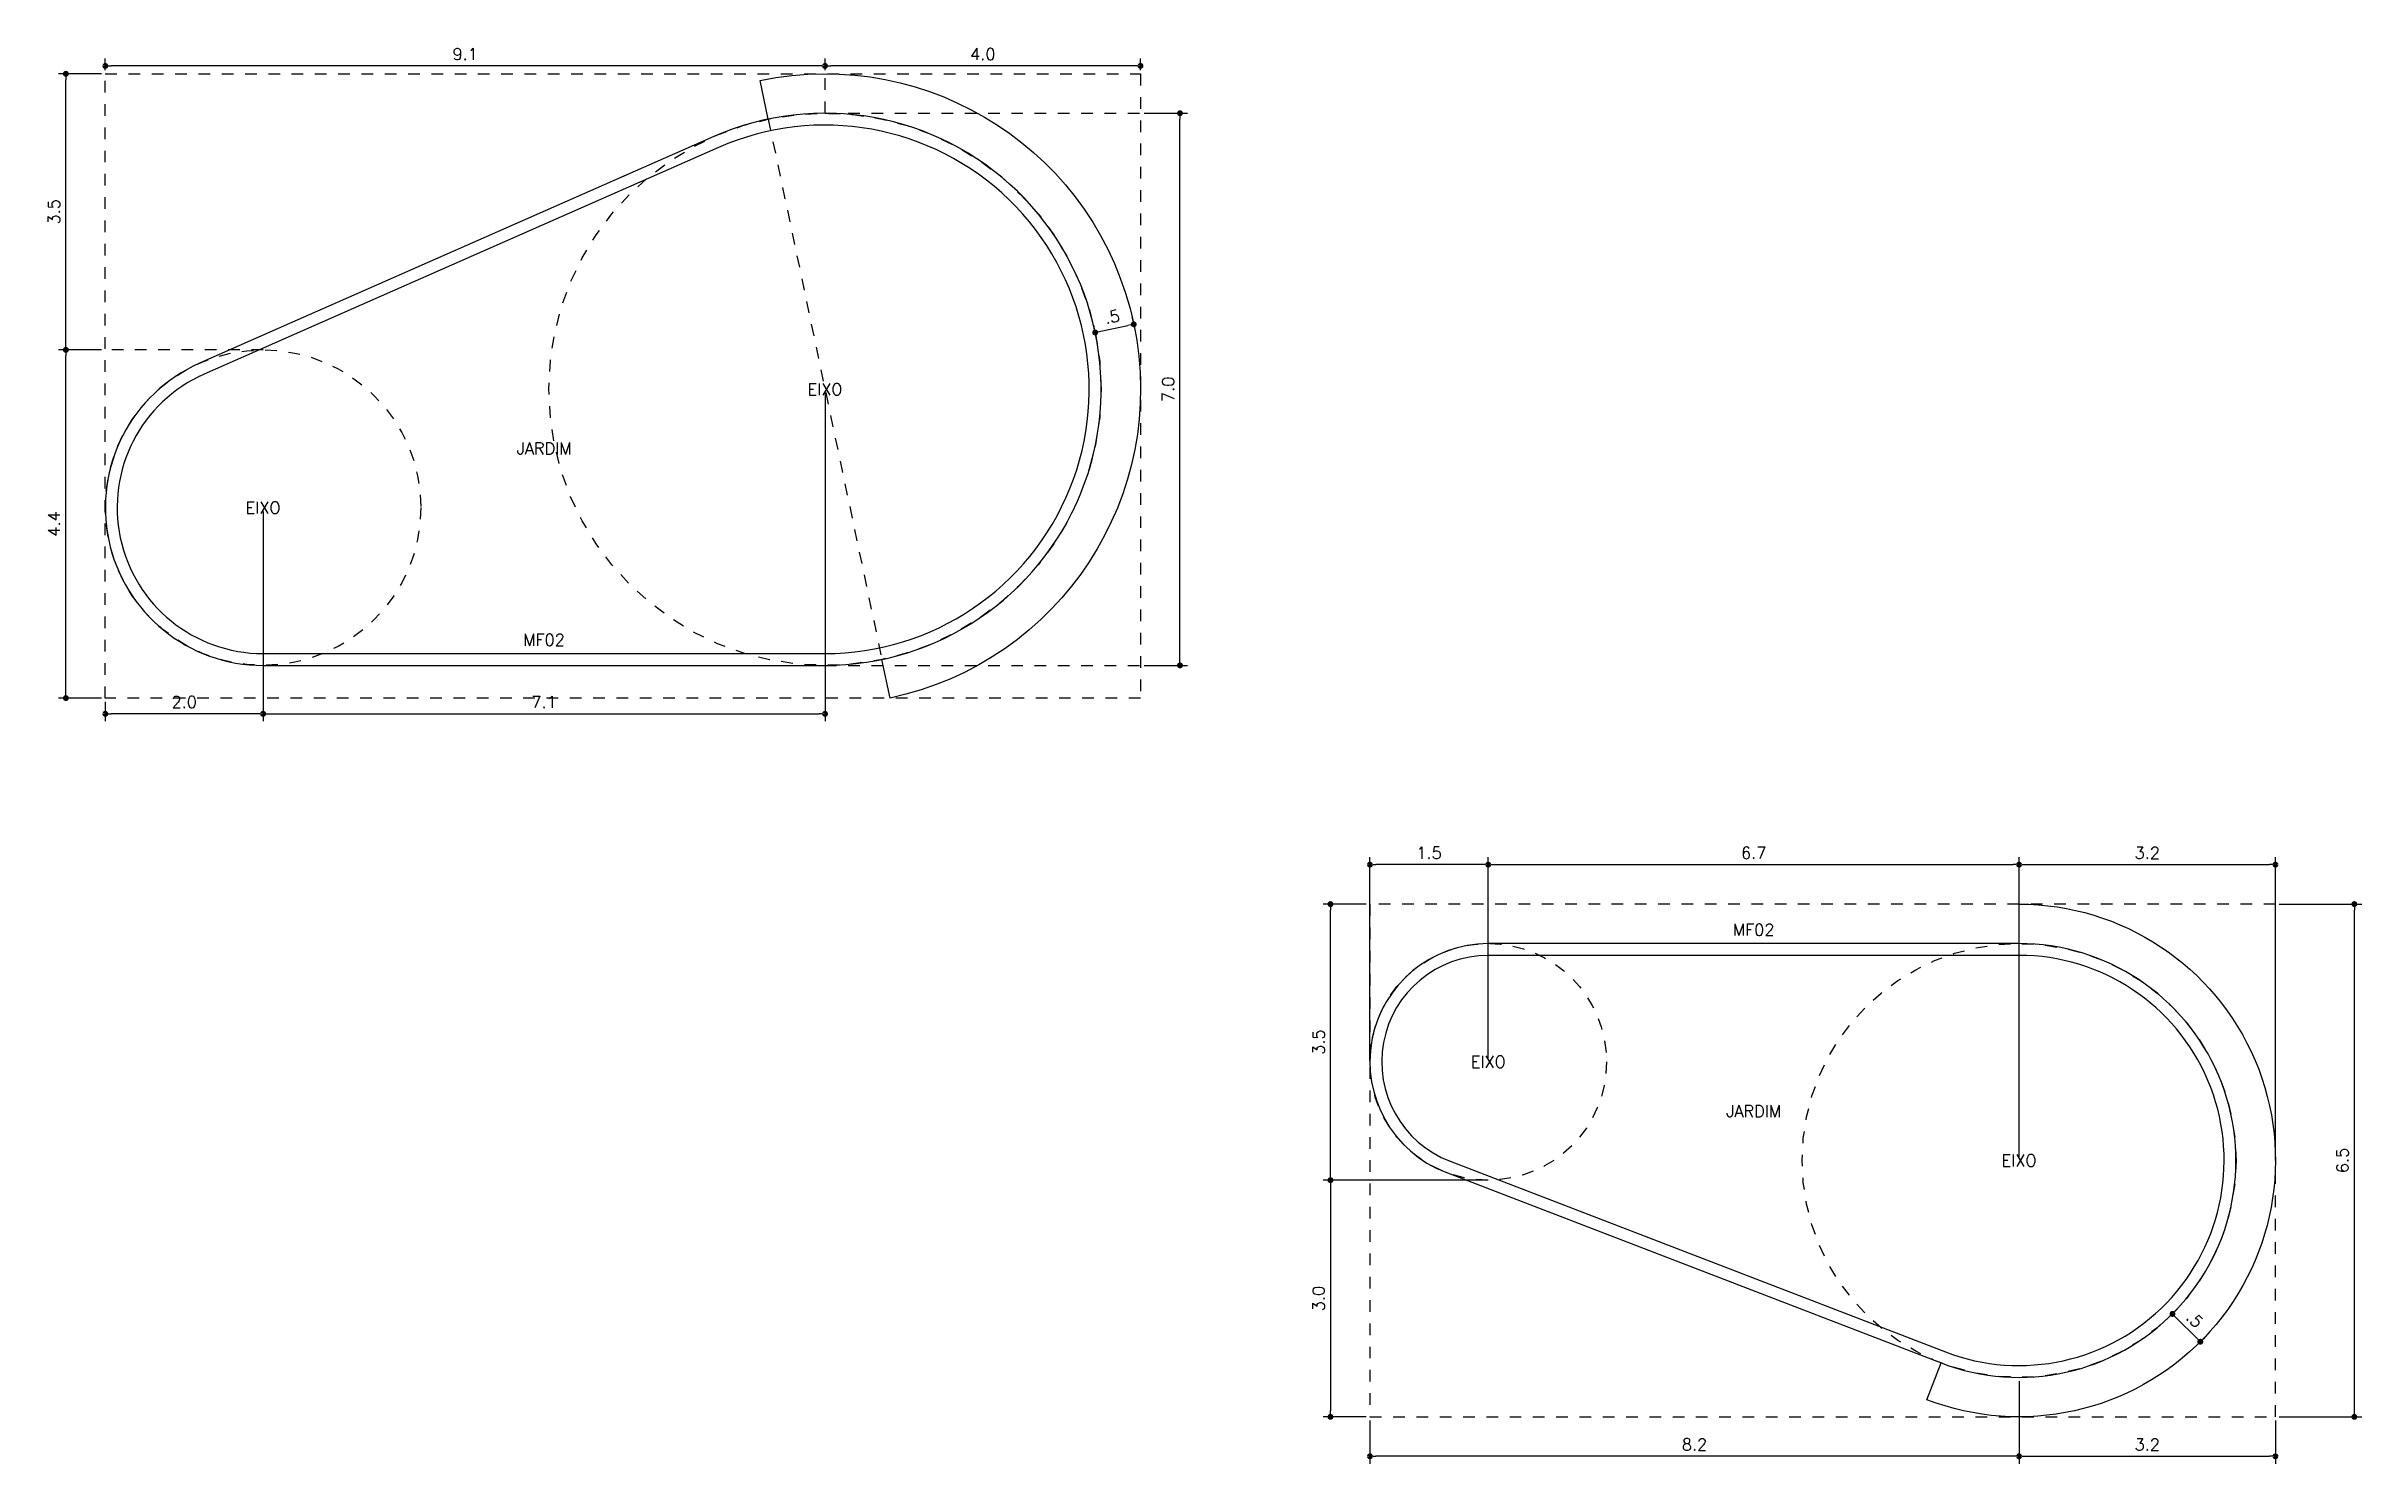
# Model space of a CAD drawing. Extents: x 387222 to 388513, y 9633222 to 9634061.
# Drawn here: x 387690.56 to 387719.91, y 9633445.1 to 9633463.07 of the extents above; entities that cross this region are included whole.
import ezdxf
from ezdxf.enums import TextEntityAlignment as Align

# ---------------------------------------------------------------- set-up
doc = ezdxf.new("R2010")
doc.units = 0
doc.header["$LTSCALE"] = 0.049213
doc.header["$PDSIZE"] = -2.5
doc.linetypes.add('ACAD_PROJEÇÃO', pattern=[0.2, 0.1, -0.1])
doc.layers.get('Defpoints').update_dxf_attribs({"color": 8})
for name, color, linetype in [('AI-Cotas', 12, 'Continuous'), ('AI-Texto', 2, 'Continuous'), ('BANCO', 2, 'Continuous'), ('MEIO-FIO', 3, 'Continuous'), ('PROJEÇÃO', 8, 'ACAD_PROJEÇÃO')]:
    doc.layers.add(name, color=color, linetype=linetype)
doc.styles.add('RS75', font='romans.shx', dxfattribs={"height": 0.15})
doc.dimstyles.new('Cota 75', dxfattribs={"dimscale": 0.075, "dimtxt": 0.15, "dimasz": 1, "dimexe": 1.25, "dimexo": 0.625, "dimgap": 1, "dimtad": 1, "dimzin": 4, "dimdsep": 46, "dimtxsty": 'RS75', "dimblk": 'DOT', "dimcen": 0.1, "dimclrt": 2, "dimadec": 0, "dimazin": 0, "dimtfac": 1, "dimtix": 1, "dimtmove": 0, "dimatfit": 3, "dimldrblk": 'DOT', "dimfxl": 1, "dimarcsym": 0})

# ---------------------------------------------------------------- blocks, each defined once
blk = doc.blocks.new('_Dot')
at = {"color": 0, "linetype": 'ByBlock', "lineweight": -2}
blk.add_line((-0.5, 0), (-1, 0), dxfattribs=at)
at = {"color": 0, "linetype": 'ByBlock', "const_width": 0.5}
blk.add_lwpolyline([(-0.25, 0, 1), (0.25, 0, 1)], format="xyb", close=True, dxfattribs=at)
blk = doc.blocks.new('*D103')
at = {"layer": 'AI-Cotas', "color": 0, "lineweight": -2, "transparency": 16777216}
for p, q in [((387693.306, 9633457.171), (387693.306, 9633454.51)), ((387691.306, 9633454.757), (387691.306, 9633454.51)), ((387693.231, 9633454.604), (387691.381, 9633454.604))]:
    blk.add_line(p, q, dxfattribs=at)
at = {"layer": 'Defpoints', "color": 0, "transparency": 16777216}
for p in [(387693.306, 9633457.218), (387691.306, 9633454.804), (387691.306, 9633454.604)]:
    blk.add_point(p, dxfattribs=at)
at = {"layer": 'AI-Cotas', "color": 0, "lineweight": -2, "transparency": 16777216, "xscale": 0.075, "yscale": 0.075, "zscale": 0.075, "rotation": 180}
blk.add_blockref('_Dot', (387691.306, 9633454.604), dxfattribs=at)
at = {"layer": 'AI-Cotas', "color": 0, "lineweight": -2, "transparency": 16777216, "xscale": 0.075, "yscale": 0.075, "zscale": 0.075}
blk.add_blockref('_Dot', (387693.306, 9633454.604), dxfattribs=at)
at = {"layer": 'AI-Cotas', "color": 2, "transparency": 16777216, "insert": (387692.306, 9633454.754), "char_height": 0.15, "attachment_point": 5, "style": 'RS75'}
blk.add_mtext('2.0', dxfattribs=at)
blk = doc.blocks.new('*D101')
at = {"layer": 'AI-Cotas', "color": 0, "lineweight": -2, "transparency": 16777216}
for p, q in [((387700.43, 9633458.671), (387700.43, 9633454.51)), ((387693.306, 9633457.171), (387693.306, 9633454.51)), ((387693.381, 9633454.604), (387700.355, 9633454.604))]:
    blk.add_line(p, q, dxfattribs=at)
at = {"layer": 'Defpoints', "color": 0, "transparency": 16777216}
for p in [(387700.43, 9633458.718), (387693.306, 9633457.218), (387700.43, 9633454.604)]:
    blk.add_point(p, dxfattribs=at)
at = {"layer": 'AI-Cotas', "color": 0, "lineweight": -2, "transparency": 16777216, "xscale": 0.075, "yscale": 0.075, "zscale": 0.075, "rotation": 180}
blk.add_blockref('_Dot', (387693.306, 9633454.604), dxfattribs=at)
at = {"layer": 'AI-Cotas', "color": 0, "lineweight": -2, "transparency": 16777216, "xscale": 0.075, "yscale": 0.075, "zscale": 0.075}
blk.add_blockref('_Dot', (387700.43, 9633454.604), dxfattribs=at)
at = {"layer": 'AI-Cotas', "color": 2, "transparency": 16777216, "insert": (387696.868, 9633454.754), "char_height": 0.15, "attachment_point": 5, "style": 'RS75'}
blk.add_mtext('7.1', dxfattribs=at)
blk = doc.blocks.new('*D104')
at = {"layer": 'AI-Cotas', "color": 0, "lineweight": -2, "transparency": 16777216}
for p, q in [((387703.845, 9633459.485), (387703.836, 9633459.531)), ((387703.928, 9633459.454), (387704.271, 9633459.526)), ((387704.335, 9633459.588), (387704.325, 9633459.634))]:
    blk.add_line(p, q, dxfattribs=at)
at = {"layer": 'Defpoints', "color": 0, "transparency": 16777216}
for p in [(387704.344, 9633459.542), (387704.344, 9633459.542), (387703.855, 9633459.439)]:
    blk.add_point(p, dxfattribs=at)
at = {"layer": 'AI-Cotas', "color": 0, "lineweight": -2, "transparency": 16777216, "xscale": 0.075, "yscale": 0.075, "zscale": 0.075}
for p, rotation in [((387703.855, 9633459.439), 191.8904360215886), ((387704.344, 9633459.542), 11.89043602158861)]:
    blk.add_blockref('_Dot', p, dxfattribs=dict(at, rotation=rotation))
at = {"layer": 'AI-Cotas', "color": 2, "transparency": 16777216, "insert": (387704.069, 9633459.637), "char_height": 0.15, "attachment_point": 5, "rotation": 11.8904, "style": 'RS75'}
blk.add_mtext('.5', dxfattribs=at)
blk = doc.blocks.new('*D105')
at = {"layer": 'AI-Cotas', "color": 0, "lineweight": -2, "transparency": 16777216}
for p, q in [((387691.259, 9633459.218), (387690.712, 9633459.218)), ((387690.806, 9633454.879), (387690.806, 9633459.143)), ((387691.259, 9633454.804), (387690.712, 9633454.804))]:
    blk.add_line(p, q, dxfattribs=at)
at = {"layer": 'Defpoints', "color": 0, "transparency": 16777216}
for p in [(387690.806, 9633459.218), (387691.306, 9633459.218), (387691.306, 9633454.804)]:
    blk.add_point(p, dxfattribs=at)
at = {"layer": 'AI-Cotas', "color": 0, "lineweight": -2, "transparency": 16777216, "xscale": 0.075, "yscale": 0.075, "zscale": 0.075}
for p, rotation in [((387690.806, 9633459.218), 90), ((387690.806, 9633454.804), 270)]:
    blk.add_blockref('_Dot', p, dxfattribs=dict(at, rotation=rotation))
at = {"layer": 'AI-Cotas', "color": 2, "transparency": 16777216, "insert": (387690.656, 9633457.011), "char_height": 0.15, "attachment_point": 5, "rotation": 90, "style": 'RS75'}
blk.add_mtext('4.4', dxfattribs=at)
blk = doc.blocks.new('*D106')
at = {"layer": 'AI-Cotas', "color": 0, "lineweight": -2, "transparency": 16777216}
for p, q in [((387691.259, 9633462.718), (387690.712, 9633462.718)), ((387690.806, 9633459.293), (387690.806, 9633462.643)), ((387691.259, 9633459.218), (387690.712, 9633459.218))]:
    blk.add_line(p, q, dxfattribs=at)
at = {"layer": 'Defpoints', "color": 0, "transparency": 16777216}
for p in [(387690.806, 9633462.718), (387691.306, 9633462.718), (387691.306, 9633459.218)]:
    blk.add_point(p, dxfattribs=at)
at = {"layer": 'AI-Cotas', "color": 0, "lineweight": -2, "transparency": 16777216, "xscale": 0.075, "yscale": 0.075, "zscale": 0.075}
for p, rotation in [((387690.806, 9633462.718), 90), ((387690.806, 9633459.218), 270)]:
    blk.add_blockref('_Dot', p, dxfattribs=dict(at, rotation=rotation))
at = {"layer": 'AI-Cotas', "color": 2, "transparency": 16777216, "insert": (387690.656, 9633460.968), "char_height": 0.15, "attachment_point": 5, "rotation": 90, "style": 'RS75'}
blk.add_mtext('3.5', dxfattribs=at)
blk = doc.blocks.new('*D107')
at = {"layer": 'AI-Cotas', "color": 0, "lineweight": -2, "transparency": 16777216}
for p, q in [((387700.43, 9633462.764), (387700.43, 9633462.911)), ((387704.355, 9633462.818), (387700.505, 9633462.818)), ((387704.43, 9633462.765), (387704.43, 9633462.911))]:
    blk.add_line(p, q, dxfattribs=at)
at = {"layer": 'Defpoints', "color": 0, "transparency": 16777216}
for p in [(387700.43, 9633462.818), (387700.43, 9633462.717), (387704.43, 9633462.718)]:
    blk.add_point(p, dxfattribs=at)
at = {"layer": 'AI-Cotas', "color": 0, "lineweight": -2, "transparency": 16777216, "xscale": 0.075, "yscale": 0.075, "zscale": 0.075, "rotation": 180}
blk.add_blockref('_Dot', (387700.43, 9633462.818), dxfattribs=at)
at = {"layer": 'AI-Cotas', "color": 0, "lineweight": -2, "transparency": 16777216, "xscale": 0.075, "yscale": 0.075, "zscale": 0.075}
blk.add_blockref('_Dot', (387704.43, 9633462.818), dxfattribs=at)
at = {"layer": 'AI-Cotas', "color": 2, "transparency": 16777216, "insert": (387702.43, 9633462.968), "char_height": 0.15, "attachment_point": 5, "style": 'RS75'}
blk.add_mtext('4.0', dxfattribs=at)
blk = doc.blocks.new('*D108')
at = {"layer": 'AI-Cotas', "color": 0, "lineweight": -2, "transparency": 16777216}
for p, q in [((387691.306, 9633462.765), (387691.306, 9633462.911)), ((387700.355, 9633462.818), (387691.381, 9633462.818)), ((387700.43, 9633462.764), (387700.43, 9633462.911))]:
    blk.add_line(p, q, dxfattribs=at)
at = {"layer": 'Defpoints', "color": 0, "transparency": 16777216}
for p in [(387691.306, 9633462.818), (387691.306, 9633462.718), (387700.43, 9633462.717)]:
    blk.add_point(p, dxfattribs=at)
at = {"layer": 'AI-Cotas', "color": 0, "lineweight": -2, "transparency": 16777216, "xscale": 0.075, "yscale": 0.075, "zscale": 0.075, "rotation": 180}
blk.add_blockref('_Dot', (387691.306, 9633462.818), dxfattribs=at)
at = {"layer": 'AI-Cotas', "color": 0, "lineweight": -2, "transparency": 16777216, "xscale": 0.075, "yscale": 0.075, "zscale": 0.075}
blk.add_blockref('_Dot', (387700.43, 9633462.818), dxfattribs=at)
at = {"layer": 'AI-Cotas', "color": 2, "transparency": 16777216, "insert": (387695.868, 9633462.968), "char_height": 0.15, "attachment_point": 5, "style": 'RS75'}
blk.add_mtext('9.1', dxfattribs=at)
blk = doc.blocks.new('*D102')
at = {"layer": 'AI-Cotas', "color": 0, "lineweight": -2, "transparency": 16777216}
for p, q in [((387704.477, 9633462.218), (387705.024, 9633462.218)), ((387704.93, 9633455.293), (387704.93, 9633462.143)), ((387704.477, 9633455.218), (387705.024, 9633455.218))]:
    blk.add_line(p, q, dxfattribs=at)
at = {"layer": 'Defpoints', "color": 0, "transparency": 16777216}
for p in [(387704.43, 9633462.218), (387704.93, 9633462.218), (387704.43, 9633455.218)]:
    blk.add_point(p, dxfattribs=at)
at = {"layer": 'AI-Cotas', "color": 0, "lineweight": -2, "transparency": 16777216, "xscale": 0.075, "yscale": 0.075, "zscale": 0.075}
for p, rotation in [((387704.93, 9633462.218), 90), ((387704.93, 9633455.218), 270)]:
    blk.add_blockref('_Dot', p, dxfattribs=dict(at, rotation=rotation))
at = {"layer": 'AI-Cotas', "color": 2, "transparency": 16777216, "insert": (387704.78, 9633458.718), "char_height": 0.15, "attachment_point": 5, "rotation": 90, "style": 'RS75'}
blk.add_mtext('7.0', dxfattribs=at)
blk = doc.blocks.new('*D233')
at = {"layer": 'AI-Cotas', "color": 0, "lineweight": -2, "transparency": 16777216}
for p, q in [((387707.338, 9633450.239), (387707.338, 9633452.786)), ((387708.838, 9633450.239), (387708.838, 9633452.786)), ((387708.763, 9633452.692), (387707.413, 9633452.692))]:
    blk.add_line(p, q, dxfattribs=at)
at = {"layer": 'Defpoints', "color": 0, "transparency": 16777216}
for p in [(387707.338, 9633452.692), (387707.338, 9633450.192), (387708.838, 9633450.192)]:
    blk.add_point(p, dxfattribs=at)
at = {"layer": 'AI-Cotas', "color": 0, "lineweight": -2, "transparency": 16777216, "xscale": 0.075, "yscale": 0.075, "zscale": 0.075, "rotation": 180}
blk.add_blockref('_Dot', (387707.338, 9633452.692), dxfattribs=at)
at = {"layer": 'AI-Cotas', "color": 0, "lineweight": -2, "transparency": 16777216, "xscale": 0.075, "yscale": 0.075, "zscale": 0.075}
blk.add_blockref('_Dot', (387708.838, 9633452.692), dxfattribs=at)
at = {"layer": 'AI-Cotas', "color": 2, "transparency": 16777216, "insert": (387708.088, 9633452.842), "char_height": 0.15, "attachment_point": 5, "style": 'RS75'}
blk.add_mtext('1.5', dxfattribs=at)
blk = doc.blocks.new('*D234')
at = {"layer": 'AI-Cotas', "color": 0, "lineweight": -2, "transparency": 16777216}
for p, q in [((387708.838, 9633450.239), (387708.838, 9633452.786)), ((387715.568, 9633448.989), (387715.568, 9633452.786)), ((387708.913, 9633452.692), (387715.493, 9633452.692))]:
    blk.add_line(p, q, dxfattribs=at)
at = {"layer": 'Defpoints', "color": 0, "transparency": 16777216}
for p in [(387715.568, 9633452.692), (387708.838, 9633450.192), (387715.568, 9633448.942)]:
    blk.add_point(p, dxfattribs=at)
at = {"layer": 'AI-Cotas', "color": 0, "lineweight": -2, "transparency": 16777216, "xscale": 0.075, "yscale": 0.075, "zscale": 0.075, "rotation": 180}
blk.add_blockref('_Dot', (387708.838, 9633452.692), dxfattribs=at)
at = {"layer": 'AI-Cotas', "color": 0, "lineweight": -2, "transparency": 16777216, "xscale": 0.075, "yscale": 0.075, "zscale": 0.075}
blk.add_blockref('_Dot', (387715.568, 9633452.692), dxfattribs=at)
at = {"layer": 'AI-Cotas', "color": 2, "transparency": 16777216, "insert": (387712.203, 9633452.842), "char_height": 0.15, "attachment_point": 5, "style": 'RS75'}
blk.add_mtext('6.7', dxfattribs=at)
blk = doc.blocks.new('*D235')
at = {"layer": 'AI-Cotas', "color": 0, "lineweight": -2, "transparency": 16777216}
for p, q in [((387715.568, 9633448.989), (387715.568, 9633452.786)), ((387718.818, 9633448.989), (387718.818, 9633452.786)), ((387715.643, 9633452.692), (387718.743, 9633452.692))]:
    blk.add_line(p, q, dxfattribs=at)
at = {"layer": 'Defpoints', "color": 0, "transparency": 16777216}
for p in [(387718.818, 9633452.692), (387715.568, 9633448.942), (387718.818, 9633448.942)]:
    blk.add_point(p, dxfattribs=at)
at = {"layer": 'AI-Cotas', "color": 0, "lineweight": -2, "transparency": 16777216, "xscale": 0.075, "yscale": 0.075, "zscale": 0.075, "rotation": 180}
blk.add_blockref('_Dot', (387715.568, 9633452.692), dxfattribs=at)
at = {"layer": 'AI-Cotas', "color": 0, "lineweight": -2, "transparency": 16777216, "xscale": 0.075, "yscale": 0.075, "zscale": 0.075}
blk.add_blockref('_Dot', (387718.818, 9633452.692), dxfattribs=at)
at = {"layer": 'AI-Cotas', "color": 2, "transparency": 16777216, "insert": (387717.193, 9633452.842), "char_height": 0.15, "attachment_point": 5, "style": 'RS75'}
blk.add_mtext('3.2', dxfattribs=at)
blk = doc.blocks.new('*D236')
at = {"layer": 'AI-Cotas', "color": 0, "lineweight": -2, "transparency": 16777216}
for p, q in [((387715.568, 9633446.145), (387715.568, 9633445.098)), ((387718.818, 9633445.645), (387718.818, 9633445.098)), ((387715.643, 9633445.192), (387718.743, 9633445.192))]:
    blk.add_line(p, q, dxfattribs=at)
at = {"layer": 'Defpoints', "color": 0, "transparency": 16777216}
for p in [(387715.568, 9633446.192), (387718.818, 9633445.692), (387718.818, 9633445.192)]:
    blk.add_point(p, dxfattribs=at)
at = {"layer": 'AI-Cotas', "color": 0, "lineweight": -2, "transparency": 16777216, "xscale": 0.075, "yscale": 0.075, "zscale": 0.075, "rotation": 180}
blk.add_blockref('_Dot', (387715.568, 9633445.192), dxfattribs=at)
at = {"layer": 'AI-Cotas', "color": 0, "lineweight": -2, "transparency": 16777216, "xscale": 0.075, "yscale": 0.075, "zscale": 0.075}
blk.add_blockref('_Dot', (387718.818, 9633445.192), dxfattribs=at)
at = {"layer": 'AI-Cotas', "color": 2, "transparency": 16777216, "insert": (387717.193, 9633445.342), "char_height": 0.15, "attachment_point": 5, "style": 'RS75'}
blk.add_mtext('3.2', dxfattribs=at)
blk = doc.blocks.new('*D237')
at = {"layer": 'AI-Cotas', "color": 0, "lineweight": -2, "transparency": 16777216}
for p, q in [((387715.568, 9633446.145), (387715.568, 9633445.098)), ((387707.338, 9633445.645), (387707.338, 9633445.098)), ((387715.493, 9633445.192), (387707.413, 9633445.192))]:
    blk.add_line(p, q, dxfattribs=at)
at = {"layer": 'Defpoints', "color": 0, "transparency": 16777216}
for p in [(387715.568, 9633446.192), (387707.338, 9633445.692), (387707.338, 9633445.192)]:
    blk.add_point(p, dxfattribs=at)
at = {"layer": 'AI-Cotas', "color": 0, "lineweight": -2, "transparency": 16777216, "xscale": 0.075, "yscale": 0.075, "zscale": 0.075, "rotation": 180}
blk.add_blockref('_Dot', (387707.338, 9633445.192), dxfattribs=at)
at = {"layer": 'AI-Cotas', "color": 0, "lineweight": -2, "transparency": 16777216, "xscale": 0.075, "yscale": 0.075, "zscale": 0.075}
blk.add_blockref('_Dot', (387715.568, 9633445.192), dxfattribs=at)
at = {"layer": 'AI-Cotas', "color": 2, "transparency": 16777216, "insert": (387711.453, 9633445.342), "char_height": 0.15, "attachment_point": 5, "style": 'RS75'}
blk.add_mtext('8.2', dxfattribs=at)
blk = doc.blocks.new('*D238')
at = {"layer": 'AI-Cotas', "color": 0, "lineweight": -2, "transparency": 16777216}
for p, q in [((387707.291, 9633452.192), (387706.745, 9633452.192)), ((387706.838, 9633448.767), (387706.838, 9633452.117)), ((387707.291, 9633448.692), (387706.745, 9633448.692))]:
    blk.add_line(p, q, dxfattribs=at)
at = {"layer": 'Defpoints', "color": 0, "transparency": 16777216}
for p in [(387706.838, 9633452.192), (387707.338, 9633452.192), (387707.338, 9633448.692)]:
    blk.add_point(p, dxfattribs=at)
at = {"layer": 'AI-Cotas', "color": 0, "lineweight": -2, "transparency": 16777216, "xscale": 0.075, "yscale": 0.075, "zscale": 0.075}
for p, rotation in [((387706.838, 9633452.192), 90), ((387706.838, 9633448.692), 270)]:
    blk.add_blockref('_Dot', p, dxfattribs=dict(at, rotation=rotation))
at = {"layer": 'AI-Cotas', "color": 2, "transparency": 16777216, "insert": (387706.688, 9633450.442), "char_height": 0.15, "attachment_point": 5, "rotation": 90, "style": 'RS75'}
blk.add_mtext('3.5', dxfattribs=at)
blk = doc.blocks.new('*D239')
at = {"layer": 'AI-Cotas', "color": 0, "lineweight": -2, "transparency": 16777216}
for p, q in [((387708.791, 9633448.692), (387706.745, 9633448.692)), ((387706.838, 9633448.617), (387706.838, 9633445.767)), ((387707.291, 9633445.692), (387706.745, 9633445.692))]:
    blk.add_line(p, q, dxfattribs=at)
at = {"layer": 'Defpoints', "color": 0, "transparency": 16777216}
for p in [(387708.838, 9633448.692), (387706.838, 9633445.692), (387707.338, 9633445.692)]:
    blk.add_point(p, dxfattribs=at)
at = {"layer": 'AI-Cotas', "color": 0, "lineweight": -2, "transparency": 16777216, "xscale": 0.075, "yscale": 0.075, "zscale": 0.075}
for p, rotation in [((387706.838, 9633448.692), 90), ((387706.838, 9633445.692), 270)]:
    blk.add_blockref('_Dot', p, dxfattribs=dict(at, rotation=rotation))
at = {"layer": 'AI-Cotas', "color": 2, "transparency": 16777216, "insert": (387706.688, 9633447.192), "char_height": 0.15, "attachment_point": 5, "rotation": 90, "style": 'RS75'}
blk.add_mtext('3.0', dxfattribs=at)
blk = doc.blocks.new('*D240')
at = {"layer": 'AI-Cotas', "color": 0, "lineweight": -2, "transparency": 16777216}
for p, q in [((387718.864, 9633452.192), (387719.911, 9633452.192)), ((387719.818, 9633445.767), (387719.818, 9633452.117)), ((387718.864, 9633445.692), (387719.911, 9633445.692))]:
    blk.add_line(p, q, dxfattribs=at)
at = {"layer": 'Defpoints', "color": 0, "transparency": 16777216}
for p in [(387718.818, 9633452.192), (387719.818, 9633452.192), (387718.818, 9633445.692)]:
    blk.add_point(p, dxfattribs=at)
at = {"layer": 'AI-Cotas', "color": 0, "lineweight": -2, "transparency": 16777216, "xscale": 0.075, "yscale": 0.075, "zscale": 0.075}
for p, rotation in [((387719.818, 9633452.192), 90), ((387719.818, 9633445.692), 270)]:
    blk.add_blockref('_Dot', p, dxfattribs=dict(at, rotation=rotation))
at = {"layer": 'AI-Cotas', "color": 2, "transparency": 16777216, "insert": (387719.668, 9633448.942), "char_height": 0.15, "attachment_point": 5, "rotation": 90, "style": 'RS75'}
blk.add_mtext('6.5', dxfattribs=at)
blk = doc.blocks.new('*D241')
at = {"layer": 'AI-Cotas', "color": 0, "lineweight": -2, "transparency": 16777216}
for p, q in [((387717.545, 9633447.03), (387717.578, 9633447.063)), ((387717.565, 9633446.944), (387717.812, 9633446.697)), ((387717.898, 9633446.677), (387717.931, 9633446.71))]:
    blk.add_line(p, q, dxfattribs=at)
at = {"layer": 'Defpoints', "color": 0, "transparency": 16777216}
for p in [(387717.512, 9633446.997), (387717.865, 9633446.644), (387717.865, 9633446.644)]:
    blk.add_point(p, dxfattribs=at)
at = {"layer": 'AI-Cotas', "color": 0, "lineweight": -2, "transparency": 16777216, "xscale": 0.075, "yscale": 0.075, "zscale": 0.075}
for p, rotation in [((387717.512, 9633446.997), 134.989206887973), ((387717.865, 9633446.644), 314.9892068879731)]:
    blk.add_blockref('_Dot', p, dxfattribs=dict(at, rotation=rotation))
at = {"layer": 'AI-Cotas', "color": 2, "transparency": 16777216, "insert": (387717.795, 9633446.926), "char_height": 0.15, "attachment_point": 5, "rotation": 314.9892, "style": 'RS75'}
blk.add_mtext('.5', dxfattribs=at)

msp = doc.modelspace()

# ---------------------------------------------------------------- linework, layer by layer
at = {"layer": 'BANCO'}
for points in [[(387699.709, 9633462.143), (387699.606, 9633462.632, -0.999985), (387701.254, 9633454.804), (387701.151, 9633455.293)], [(387715.568, 9633451.692), (387715.568, 9633452.192, -1.202875), (387714.4, 9633445.909), (387714.58, 9633446.376)]]:
    msp.add_lwpolyline(points, format="xyb", dxfattribs=at)
at = {"layer": 'MEIO-FIO'}
for points in [[(387693.306, 9633455.218), (387700.43, 9633455.218, 1.232486), (387699.019, 9633461.921), (387692.5, 9633459.048, 0.811368), (387693.306, 9633455.218)], [(387714.58, 9633446.376, 1.202875), (387715.568, 9633451.692), (387708.838, 9633451.692, 0.831349), (387708.3, 9633448.792), (387714.58, 9633446.375)]]:
    msp.add_lwpolyline(points, format="xyb", dxfattribs=at)
for points in [[(387693.306, 9633455.368), (387700.43, 9633455.368, 1.232486), (387699.079, 9633461.783), (387692.56, 9633458.911, 0.811368)], [(387714.634, 9633446.516, 1.202875), (387715.568, 9633451.542), (387708.838, 9633451.542, 0.831349), (387708.354, 9633448.932)]]:
    msp.add_lwpolyline(points, format="xyb", close=True, dxfattribs=at)
at = {"layer": 'PROJEÇÃO', "ltscale": 30}
msp.add_lwpolyline([(387704.43, 9633454.804), (387691.306, 9633454.804), (387691.306, 9633462.718), (387704.43, 9633462.718)], close=True, dxfattribs=at)
for points in [[(387700.43, 9633462.218), (387700.43, 9633462.718)], [(387699.709, 9633462.143), (387701.151, 9633455.293)], [(387700.43, 9633462.218), (387704.43, 9633462.218)], [(387693.306, 9633459.218), (387691.306, 9633459.218)], [(387700.43, 9633455.218), (387704.43, 9633455.218)], [(387718.818, 9633452.192), (387707.338, 9633452.192), (387707.338, 9633445.692), (387718.818, 9633445.692), (387718.818, 9633452.192)], [(387708.838, 9633448.692), (387707.338, 9633448.692)]]:
    msp.add_lwpolyline(points, dxfattribs=at)
for centre, radius in [((387700.43, 9633458.718), 3.5), ((387693.306, 9633457.218), 2), ((387708.838, 9633450.192), 1.5), ((387715.568, 9633448.942), 2.75)]:
    msp.add_circle(centre, radius, dxfattribs=at)

# ---------------------------------------------------------------- texts
at = {"layer": 'AI-Texto', "style": 'RS75'}
for p in [(387696.868, 9633455.543), (387712.203, 9633451.867)]:
    msp.add_text('MF02', height=0.15, dxfattribs=at).set_placement(p, align=Align.MIDDLE_CENTER)
at = {"layer": 'AI-Texto', "char_height": 0.15, "width": 2.12309, "attachment_point": 5, "style": 'RS75'}
for s, insert in [('EIXO', (387700.43, 9633458.718)), ('JARDIM', (387696.868, 9633457.968)), ('EIXO', (387693.306, 9633457.218)), ('EIXO', (387708.838, 9633450.192)), ('JARDIM', (387712.203, 9633449.567)), ('EIXO', (387715.568, 9633448.942))]:
    msp.add_mtext(s, dxfattribs=dict(at, insert=insert))

# ---------------------------------------------------------------- dimensions: what is measured, and where the dimension line sits
at = {"layer": 'AI-Cotas'}
for base, p1, p2, angle, picture, middle in [((387691.306, 9633462.818), (387700.43, 9633462.717), (387691.306, 9633462.718), 180, '*D108', (387695.868, 9633462.968)), ((387700.43, 9633462.818), (387704.43, 9633462.718), (387700.43, 9633462.717), 180, '*D107', (387702.43, 9633462.968)), ((387690.806, 9633462.718), (387691.306, 9633459.218), (387691.306, 9633462.718), 90, '*D106', (387690.656, 9633460.968)), ((387704.93, 9633462.218), (387704.43, 9633455.218), (387704.43, 9633462.218), 90, '*D102', (387704.78, 9633458.718)), ((387690.806, 9633459.218), (387691.306, 9633454.804), (387691.306, 9633459.218), 90, '*D105', (387690.656, 9633457.011)), ((387700.43, 9633454.604), (387693.306, 9633457.218), (387700.43, 9633458.718), 180, '*D101', (387696.868, 9633454.754)), ((387691.306, 9633454.604), (387693.306, 9633457.218), (387691.306, 9633454.804), 180, '*D103', (387692.306, 9633454.754)), ((387706.838, 9633452.192), (387707.338, 9633448.692), (387707.338, 9633452.192), 90, '*D238', (387706.688, 9633450.442)), ((387719.818, 9633452.192), (387718.818, 9633445.692), (387718.818, 9633452.192), 90, '*D240', (387719.668, 9633448.942)), ((387706.838, 9633445.692), (387708.838, 9633448.692), (387707.338, 9633445.692), 90, '*D239', (387706.688, 9633447.192))]:
    dim = msp.add_linear_dim(base=base, p1=p1, p2=p2, angle=angle, dimstyle='Cota 75', override={"dimdec": 1}, dxfattribs=at)
    dim.commit()
    dim.dimension.update_dxf_attribs({"geometry": picture, "text_midpoint": middle})
for p1, p2, picture, middle in [((387703.855, 9633459.439), (387704.344, 9633459.542), '*D104', (387704.069, 9633459.637)), ((387717.512, 9633446.997), (387717.865, 9633446.644), '*D241', (387717.795, 9633446.926))]:
    dim = msp.add_aligned_dim(p1=p1, p2=p2, distance=0, dimstyle='Cota 75', override={"dimdec": 1}, dxfattribs=at)
    dim.commit()
    dim.dimension.update_dxf_attribs({"geometry": picture, "text_midpoint": middle})
for base, p1, p2, picture, middle in [((387707.338, 9633452.692), (387708.838, 9633450.192), (387707.338, 9633450.192), '*D233', (387708.088, 9633452.842)), ((387715.568, 9633452.692), (387708.838, 9633450.192), (387715.568, 9633448.942), '*D234', (387712.203, 9633452.842)), ((387718.817526615, 9633452.692039497), (387715.56752662, 9633448.942039497), (387718.817526615, 9633448.941931197), '*D235', (387717.192526618, 9633452.842039498)), ((387707.338, 9633445.192), (387715.568, 9633446.192), (387707.338, 9633445.692), '*D237', (387711.453, 9633445.342)), ((387718.817526615, 9633445.192039501), (387715.567526617, 9633446.192039497), (387718.817526615, 9633445.692039501), '*D236', (387717.192526616, 9633445.342039501))]:
    dim = msp.add_linear_dim(base=base, p1=p1, p2=p2, dimstyle='Cota 75', override={"dimdec": 1}, dxfattribs=at)
    dim.commit()
    dim.dimension.update_dxf_attribs({"geometry": picture, "text_midpoint": middle})

doc.saveas('drawing.dxf')
